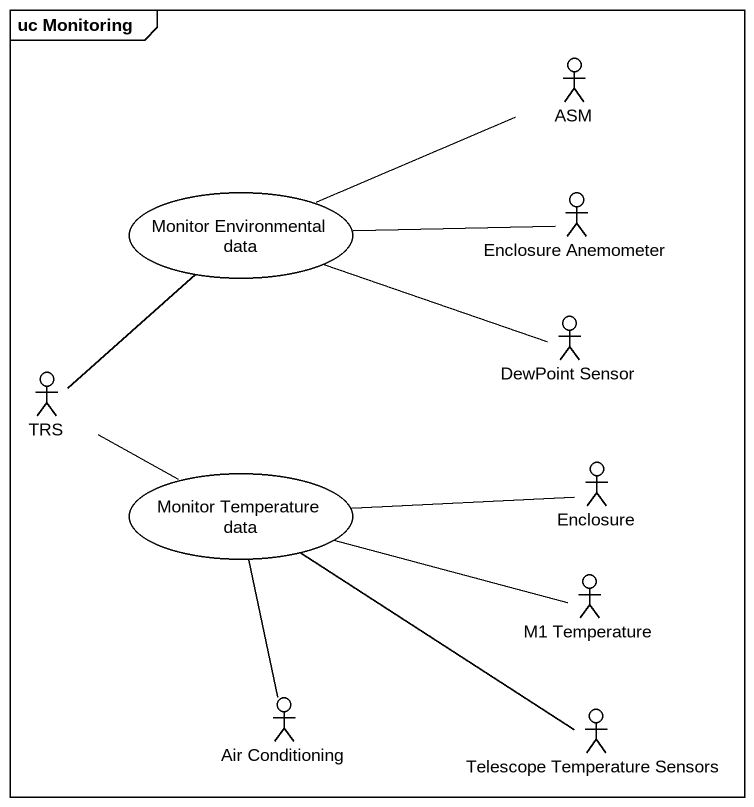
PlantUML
@startuml
mainframe uc Monitoring
actor ASM
usecase "Monitor Environmental data" as Monitor_Environmental_data
actor "Enclosure Anemometer" as Enclosure_Anemometer
actor "DewPoint Sensor" as DewPoint_Sensor
actor TRS
actor Enclosure
usecase "Monitor Temperature data" as Monitor_Temperature_data
actor "M1 Temperature" as M1_Temperature
actor "Air Conditioning" as Air_Conditioning
actor "Telescope Temperature Sensors" as Telescope_Temperature
Monitor_Environmental_data -right- ASM
Monitor_Environmental_data -right- Enclosure_Anemometer
Monitor_Environmental_data -right- DewPoint_Sensor
TRS -up- Monitor_Environmental_data
TRS -right- Monitor_Temperature_data
Monitor_Temperature_data -right- Enclosure
Monitor_Temperature_data -right- M1_Temperature
Monitor_Temperature_data -- Air_Conditioning
Monitor_Temperature_data -- Telescope_Temperature
@enduml
